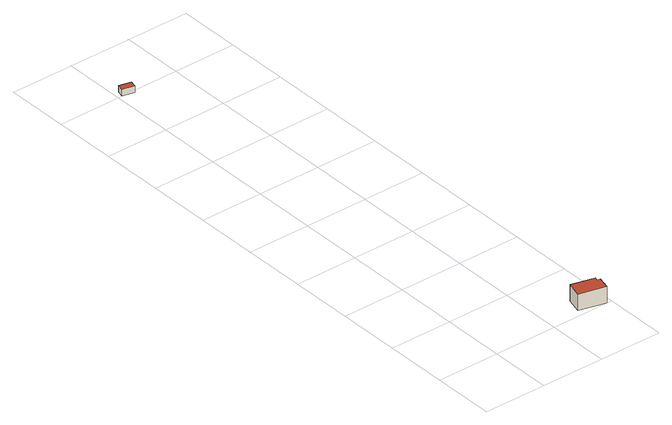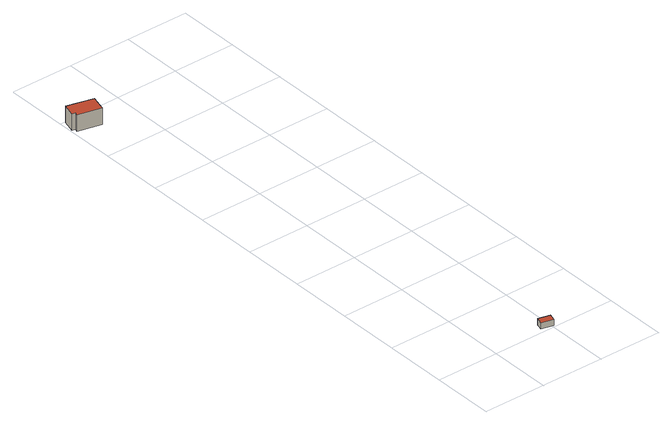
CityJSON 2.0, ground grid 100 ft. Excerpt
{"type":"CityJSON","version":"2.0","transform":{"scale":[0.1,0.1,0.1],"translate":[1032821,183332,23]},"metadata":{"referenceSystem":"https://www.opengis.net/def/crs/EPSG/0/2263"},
"CityObjects":{
"building1":{"type":"Building","attributes":{"name":"Bldg_4210012714","BIN":"4256495"},"geometry":[{"type":"MultiSurface","lod":"2","boundaries":[[[0,1,2,3,4,5]],[[6,7,8,9,10,11]],[[10,9,5,4]],[[11,10,4,3]],[[6,11,3,2]],[[7,6,2,1]],[[8,7,1,0]],[[9,8,0,5]]],"semantics":{"surfaces":[{"type":"GroundSurface"},{"type":"RoofSurface","BIN":"4256495"},{"type":"WallSurface"}],"values":[0,1,2,2,2,2,2,2]}}]},
"building2":{"type":"Building","attributes":{"name":"Bldg_4511011782","BIN":"4588411"},"geometry":[{"type":"MultiSurface","lod":"2","boundaries":[[[12,13,14,15]],[[16,17,18,19]],[[12,15,19,18]],[[13,12,18,17]],[[14,13,17,16]],[[15,14,16,19]]],"semantics":{"surfaces":[{"type":"RoofSurface","BIN":"4588411"},{"type":"GroundSurface"},{"type":"WallSurface"}],"values":[0,1,2,2,2,2]}}]}
},
"vertices":[
[1924,4,8],[1508,108,8],[1571,358,8],[1940,266,8],[1928,219,8],[1975,207,8],[1571,358,272],[1508,108,272],[1924,4,272],[1975,207,272],[1928,219,272],[1940,266,272],
[34,8039,175],[7,7931,175],[197,7884,175],[223,7992,175],[197,7884,74],[7,7931,74],[34,8039,74],[223,7992,74]
]}
